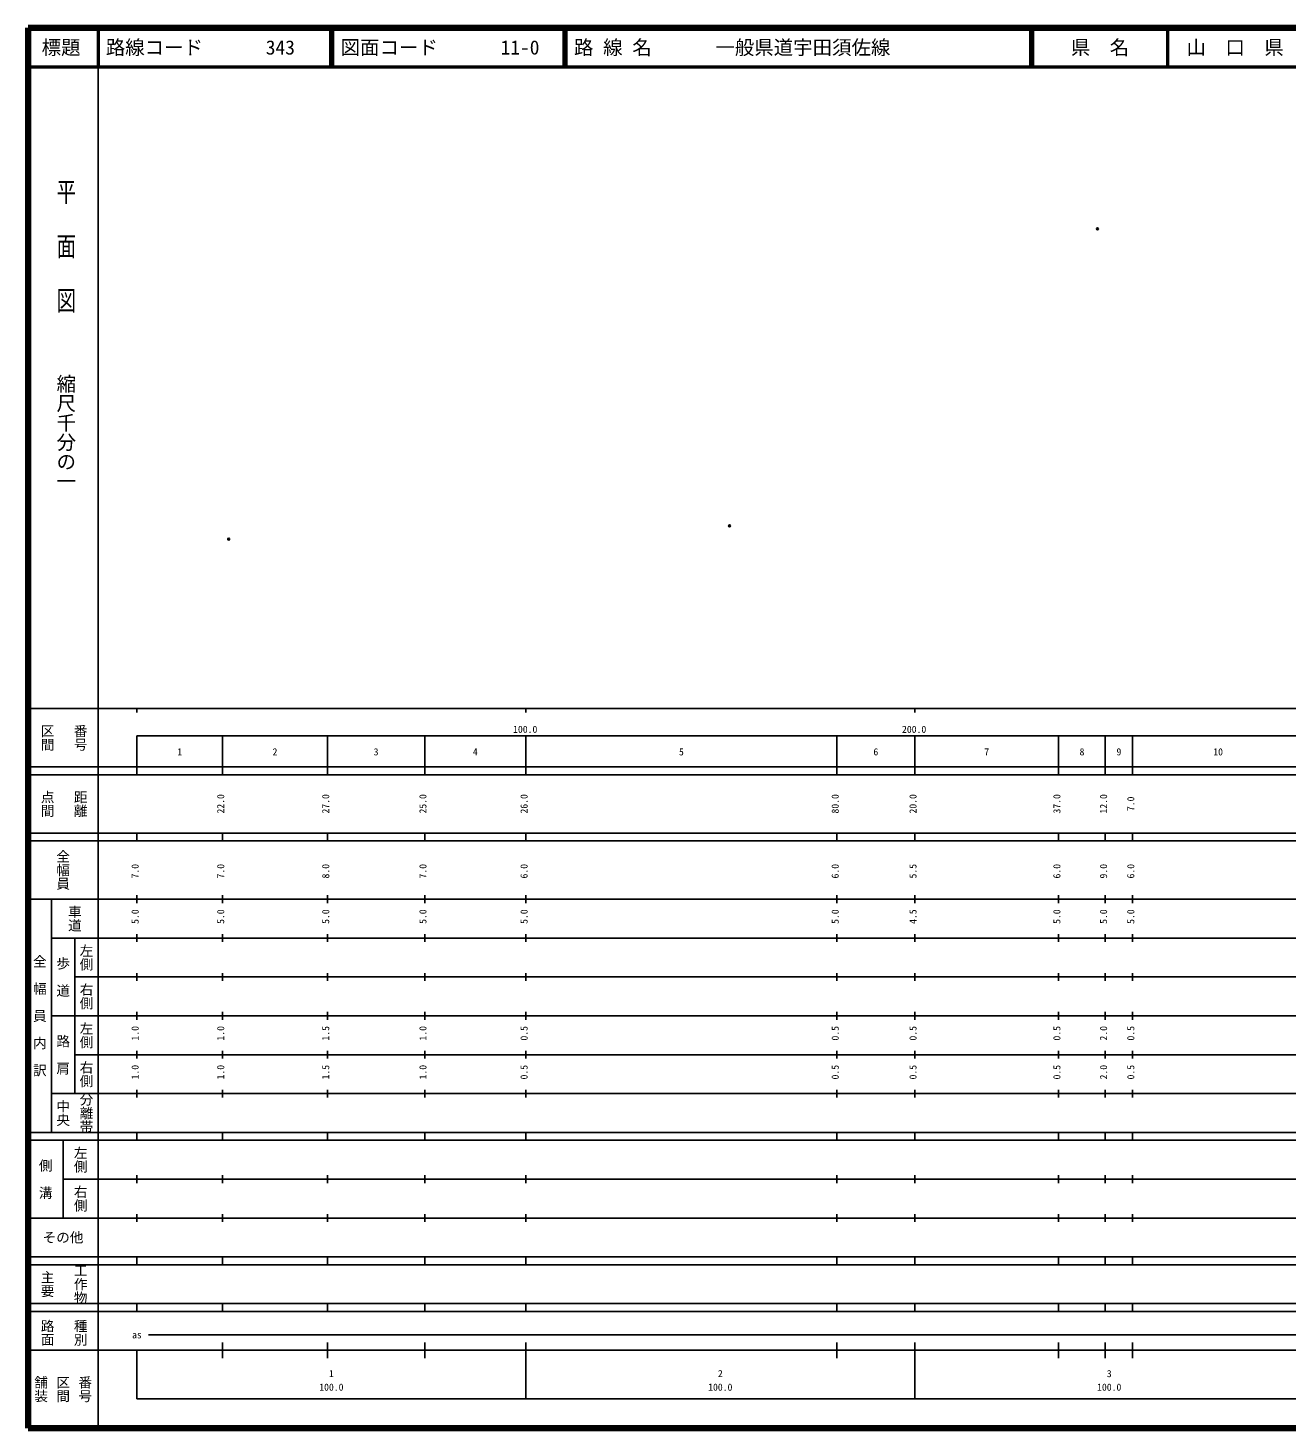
# Model space of a CAD drawing. Units: millimetres on the paper. Extents: x 40 to 680, y 20 to 380.
# Drawn here: x 40 to 363.7, y 20 to 380 of the extents above; entities that cross this region are included whole.
import ezdxf
from ezdxf.enums import TextEntityAlignment as Align

# ---------------------------------------------------------------- set-up
doc = ezdxf.new("R2010")
doc.units = ezdxf.units.MM
doc.header["$PDMODE"] = 32
doc.header["$PDSIZE"] = 0.5
doc.layers.add('M-OTRS', color=6, linetype='Continuous')
doc.layers.add('M-TTL-TXT', color=7, linetype='Continuous')
for name, color, linetype, lineweight in [('M-TTL', 2, 'Continuous', 140), ('M-TTL-BAND', 7, 'Continuous', 25), ('M-TTL-LINE', 7, 'Continuous', 50)]:
    doc.layers.add(name, color=color, linetype=linetype, lineweight=lineweight)
doc.styles.add('@ＭＳ ゴシック', font='')
doc.styles.add('ＭＳ ゴシック', font='')
doc.styles.get('@ＭＳ ゴシック').set_extended_font_data('@MS Gothic')
doc.styles.get('ＭＳ ゴシック').set_extended_font_data('MS Gothic')

msp = doc.modelspace()

# ---------------------------------------------------------------- linework, layer by layer
at = {"layer": 'M-OTRS'}
for p in [(314.961, 328.39), (220.388, 251.974), (91.598, 248.582)]:
    msp.add_point(p, dxfattribs=at)
at = {"layer": 'M-TTL'}
for p, q in [((40, 380), (40, 20)), ((680, 380), (40, 380)), ((40, 20), (680, 20))]:
    msp.add_line(p, q, dxfattribs=at)
at = {"layer": 'M-TTL-BAND'}
for p, q in [((58, 370), (58, 20)), ((40, 205), (579, 205)), ((68, 205), (68, 204)), ((168, 205), (168, 204)), ((268, 205), (268, 204)), ((68, 198), (579, 198)), ((68, 198), (68, 188)), ((90, 188), (90, 198)), ((117, 188), (117, 198)), ((142, 188), (142, 198)), ((168, 188), (168, 198)), ((248, 188), (248, 198)), ((268, 188), (268, 198)), ((305, 188), (305, 198)), ((317, 188), (317, 198)), ((324, 188), (324, 198)), ((40, 190), (579, 190)), ((40, 188), (579, 188)), ((40, 173), (579, 173)), ((68, 171), (68, 173)), ((90, 171), (90, 173)), ((117, 171), (117, 173)), ((142, 171), (142, 173)), ((168, 171), (168, 173)), ((248, 171), (248, 173)), ((268, 171), (268, 173)), ((305, 171), (305, 173)), ((317, 171), (317, 173)), ((324, 171), (324, 173)), ((40, 171), (579, 171)), ((40, 156), (579, 156)), ((46, 96), (46, 156)), ((68, 155), (68, 157)), ((90, 155), (90, 157)), ((117, 155), (117, 157)), ((142, 155), (142, 157)), ((168, 155), (168, 157)), ((248, 155), (248, 157)), ((268, 155), (268, 157)), ((305, 155), (305, 157)), ((317, 155), (317, 157)), ((324, 155), (324, 157)), ((46, 146), (579, 146)), ((52, 146), (52, 106)), ((68, 145), (68, 147)), ((90, 145), (90, 147)), ((117, 145), (117, 147)), ((142, 145), (142, 147)), ((168, 145), (168, 147)), ((248, 145), (248, 147)), ((268, 145), (268, 147)), ((305, 145), (305, 147)), ((317, 145), (317, 147)), ((324, 145), (324, 147)), ((68, 135), (68, 137)), ((90, 135), (90, 137)), ((117, 135), (117, 137)), ((142, 135), (142, 137)), ((168, 135), (168, 137)), ((248, 135), (248, 137)), ((268, 135), (268, 137)), ((305, 135), (305, 137)), ((317, 135), (317, 137)), ((324, 135), (324, 137)), ((52, 136), (579, 136)), ((46, 126), (579, 126)), ((68, 125), (68, 127)), ((90, 125), (90, 127)), ((117, 125), (117, 127)), ((142, 125), (142, 127)), ((168, 125), (168, 127)), ((248, 125), (248, 127)), ((268, 125), (268, 127)), ((305, 125), (305, 127)), ((317, 125), (317, 127)), ((324, 125), (324, 127)), ((52, 116), (579, 116)), ((68, 115), (68, 117)), ((90, 115), (90, 117)), ((117, 115), (117, 117)), ((142, 115), (142, 117)), ((168, 115), (168, 117)), ((248, 115), (248, 117)), ((268, 115), (268, 117)), ((305, 115), (305, 117)), ((317, 115), (317, 117)), ((324, 115), (324, 117)), ((46, 106), (579, 106)), ((68, 105), (68, 107)), ((90, 105), (90, 107)), ((117, 105), (117, 107)), ((142, 105), (142, 107)), ((168, 105), (168, 107)), ((248, 105), (248, 107)), ((268, 105), (268, 107)), ((305, 105), (305, 107)), ((317, 105), (317, 107)), ((324, 105), (324, 107)), ((40, 96), (579, 96)), ((40, 94), (579, 94)), ((49, 94), (49, 74)), ((68, 94), (68, 96)), ((90, 94), (90, 96)), ((117, 94), (117, 96)), ((142, 94), (142, 96)), ((168, 94), (168, 96)), ((248, 94), (248, 96)), ((268, 94), (268, 96)), ((305, 94), (305, 96)), ((317, 94), (317, 96)), ((324, 94), (324, 96)), ((49, 84), (579, 84)), ((68, 83), (68, 85)), ((90, 83), (90, 85)), ((117, 83), (117, 85)), ((142, 83), (142, 85)), ((168, 83), (168, 85)), ((248, 83), (248, 85)), ((268, 83), (268, 85)), ((305, 83), (305, 85)), ((317, 83), (317, 85)), ((324, 83), (324, 85)), ((40, 74), (579, 74)), ((68, 73), (68, 75)), ((90, 73), (90, 75)), ((117, 73), (117, 75)), ((142, 73), (142, 75)), ((168, 73), (168, 75)), ((248, 73), (248, 75)), ((268, 73), (268, 75)), ((305, 73), (305, 75)), ((317, 73), (317, 75)), ((324, 73), (324, 75)), ((40, 64), (579, 64)), ((40, 62), (579, 62)), ((68, 62), (68, 64)), ((90, 62), (90, 64)), ((117, 62), (117, 64)), ((142, 62), (142, 64)), ((168, 62), (168, 64)), ((248, 62), (248, 64)), ((268, 62), (268, 64)), ((305, 62), (305, 64)), ((317, 62), (317, 64)), ((324, 62), (324, 64)), ((40, 52), (579, 52)), ((68, 50), (68, 52)), ((90, 50), (90, 52)), ((117, 50), (117, 52)), ((142, 50), (142, 52)), ((168, 50), (168, 52)), ((248, 50), (248, 52)), ((268, 50), (268, 52)), ((305, 50), (305, 52)), ((317, 50), (317, 52)), ((324, 50), (324, 52)), ((40, 50), (579, 50)), ((71, 44), (565, 44)), ((40, 40), (579, 40)), ((68, 40), (68, 27.5)), ((90, 38), (90, 42)), ((117, 38), (117, 42)), ((142, 38), (142, 42)), ((168, 27.5), (168, 42)), ((248, 38), (248, 42)), ((268, 27.5), (268, 42)), ((305, 38), (305, 42)), ((317, 38), (317, 42)), ((324, 38), (324, 42)), ((68, 27.5), (579, 27.5))]:
    msp.add_line(p, q, dxfattribs=at)
at = {"layer": 'M-TTL-LINE'}
for p, q in [((58, 380), (58, 370)), ((117.75, 380), (117.75, 370)), ((118.25, 380), (118.25, 370)), ((177.75, 380), (177.75, 370)), ((178.25, 380), (178.25, 370)), ((297.75, 380), (297.75, 370)), ((298.25, 380), (298.25, 370)), ((333, 380), (333, 370)), ((40, 370), (680, 370))]:
    msp.add_line(p, q, dxfattribs=at)

# ---------------------------------------------------------------- texts
at = {"layer": 'M-TTL-BAND', "style": '@ＭＳ ゴシック', "width": 1.4}
msp.add_text('平  面  図', height=3.666, rotation=270, dxfattribs=at).set_placement((49.777, 306.475), align=Align.MIDDLE_RIGHT)
at = {"layer": 'M-TTL-BAND', "style": '@ＭＳ ゴシック'}
msp.add_text('縮尺千分の一', height=3.666, rotation=270, dxfattribs=at).set_placement((49.777, 261.03), align=Align.MIDDLE_RIGHT)
for s, p in [('区間', (45, 197.5)), ('番号', (53.5, 197.5)), ('点間', (45, 180.5)), ('距離', (53.5, 180.5)), ('全幅員', (49, 163.5)), ('車道', (52, 151)), ('左側', (55, 141)), ('全\u3000幅\u3000員\u3000内\u3000訳', (43, 126)), ('歩\u3000道', (49, 136)), ('右側', (55, 131)), ('左側', (55, 121)), ('路\u3000肩', (49, 116)), ('右側', (55, 111)), ('分離帯', (55, 101)), ('中央', (49, 101)), ('左側', (53.5, 89)), ('側\u3000溝', (44.5, 84)), ('右側', (53.5, 79)), ('工作物', (53.5, 57)), ('主要', (45, 57)), ('路面', (45, 44.5)), ('種別', (53.5, 44.5)), ('舗装', (43.333, 30)), ('区間', (49, 30)), ('番号', (54.667, 30))]:
    msp.add_text(s, height=2.566, rotation=270, dxfattribs=at).set_placement(p, align=Align.MIDDLE_CENTER)
at = {"layer": 'M-TTL-BAND', "style": 'ＭＳ ゴシック'}
for s, p in [('100.0', (167.844, 198.195)), ('200.0', (267.844, 198.195)), ('1', (79, 192.405)), ('2', (103.5, 192.405)), ('3', (129.5, 192.405)), ('4', (155, 192.405)), ('5', (208, 192.405)), ('6', (258, 192.405)), ('7', (286.5, 192.405)), ('8', (311, 192.405)), ('9', (320.5, 192.405)), ('10', (346, 192.405)), ('as', (68, 42.5)), ('1', (118, 32.523)), ('2', (218, 32.523)), ('3', (318, 32.523)), ('100.0', (118, 29.033)), ('100.0', (218, 29.033)), ('100.0', (318, 29.033))]:
    msp.add_text(s, height=1.833, dxfattribs=at).set_placement(p, align=Align.BOTTOM_CENTER)
for s, p in [('22.0', (91, 180.5)), ('27.0', (118, 180.5)), ('25.0', (143, 180.5)), ('26.0', (169, 180.5)), ('80.0', (249, 180.5)), ('20.0', (269, 180.5)), ('37.0', (306, 180.5)), ('12.0', (318, 180.5)), ('7.0', (325, 180.5)), ('7.0', (69, 163.174)), ('7.0', (91, 163.174)), ('8.0', (118, 163.174)), ('7.0', (143, 163.174)), ('6.0', (169, 163.174)), ('6.0', (249, 163.174)), ('5.5', (269, 163.174)), ('6.0', (306, 163.174)), ('9.0', (318, 163.174)), ('6.0', (325, 163.174)), ('5.0', (69, 151.5)), ('5.0', (91, 151.5)), ('5.0', (118, 151.5)), ('5.0', (143, 151.5)), ('5.0', (169, 151.5)), ('5.0', (249, 151.5)), ('4.5', (269, 151.5)), ('5.0', (306, 151.5)), ('5.0', (318, 151.5)), ('5.0', (325, 151.5)), ('1.0', (69, 121.5)), ('1.0', (91, 121.5)), ('1.5', (118, 121.5)), ('1.0', (143, 121.5)), ('0.5', (169, 121.5)), ('0.5', (249, 121.5)), ('0.5', (269, 121.5)), ('0.5', (306, 121.5)), ('2.0', (318, 121.5)), ('0.5', (325, 121.5)), ('1.0', (69, 111.5)), ('1.0', (91, 111.5)), ('1.5', (118, 111.5)), ('1.0', (143, 111.5)), ('0.5', (169, 111.5)), ('0.5', (249, 111.5)), ('0.5', (269, 111.5)), ('0.5', (306, 111.5)), ('2.0', (318, 111.5)), ('0.5', (325, 111.5))]:
    msp.add_text(s, height=1.833, rotation=90, dxfattribs=at).set_placement(p, align=Align.BOTTOM_CENTER)
msp.add_text('その他', height=2.566, dxfattribs=at).set_placement((49, 69), align=Align.MIDDLE_CENTER)
at = {"layer": 'M-TTL-TXT', "style": 'ＭＳ ゴシック'}
for s, p in [('標題', (48.5, 375)), ('県\u3000名', (315.625, 375)), ('山\u3000口\u3000県', (350.375, 375))]:
    msp.add_text(s, height=3.666, dxfattribs=at).set_placement(p, align=Align.MIDDLE_CENTER)
for s, p in [('路線コード', (60, 375)), ('343', (101.142, 375)), ('図面コード', (120.38, 375)), ('11-0', (161.521, 375)), ('路 線 名', (180.38, 375)), ('一般県道宇田須佐線', (216.734, 375))]:
    msp.add_text(s, height=3.666, dxfattribs=at).set_placement(p, align=Align.MIDDLE_LEFT)

doc.saveas('drawing.dxf')
